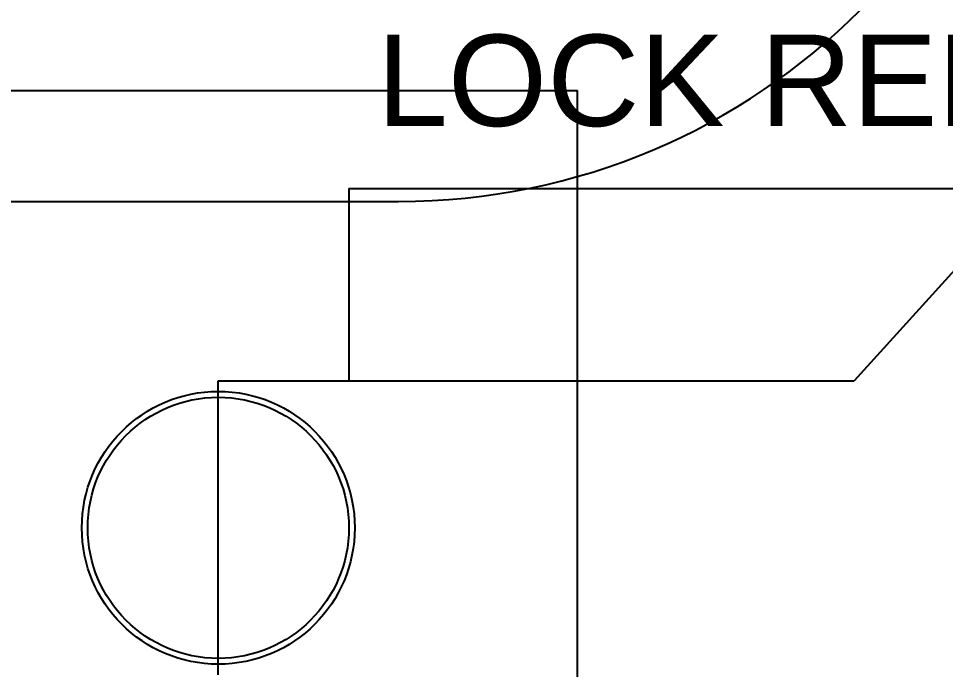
# Model space of a CAD drawing. Header units: inches. Extents: x -1 to 66.5, y -11.9 to 25.2.
# Drawn here: x 36.368 to 37.078, y -6.003 to -5.505 of the extents above; entities that cross this region are included whole.
import ezdxf

# ---------------------------------------------------------------- set-up
doc = ezdxf.new("R2010")
doc.units = ezdxf.units.IN
doc.header["$MEASUREMENT"] = 0
for name, color, linetype in [('45-1523-1', 80, 'Continuous'), ('Clamp', 30, 'Continuous'), ('Panel', 1, 'Continuous'), ('Solenoid', 6, 'Continuous'), ('Text', 50, 'Continuous')]:
    doc.layers.add(name, color=color, linetype=linetype)
doc.styles.get("Standard").update_dxf_attribs({"font": 'arial.ttf'})

msp = doc.modelspace()

# ---------------------------------------------------------------- linework, layer by layer
at = {"layer": '45-1523-1'}
for p, q in [((36.62069, -5.63497), (37.40069, -5.63497)), ((36.62069, -5.63497), (36.62069, -5.78247)), ((37.08469, -5.69747), (37.00769, -5.78247)), ((36.52069, -6.00747), (36.52069, -5.78247)), ((36.52069, -5.78247), (37.00769, -5.78247))]:
    msp.add_line(p, q, dxfattribs=at)
at = {"layer": 'Clamp'}
msp.add_line((35.70174, -5.64497), (36.6587, -5.64497), dxfattribs=at)
msp.add_arc((36.6587, -5.14497), 0.5, 270, 0, dxfattribs=at)
at = {"layer": 'Panel'}
msp.add_circle((36.52069, -5.89497), 0.1045, dxfattribs=at)
at = {"layer": 'Solenoid'}
for p in [(36.24561, -5.55997), (36.79577, -6.22997)]:
    msp.add_line(p, (36.79577, -5.55997), dxfattribs=at)
msp.add_circle((36.52069, -5.89497), 0.1, dxfattribs=at)

# ---------------------------------------------------------------- texts
at = {"layer": 'Text'}
msp.add_text('LOCK RELEASE', height=0.07, dxfattribs=at).set_placement((36.64212, -5.58726))

doc.saveas('drawing.dxf')
